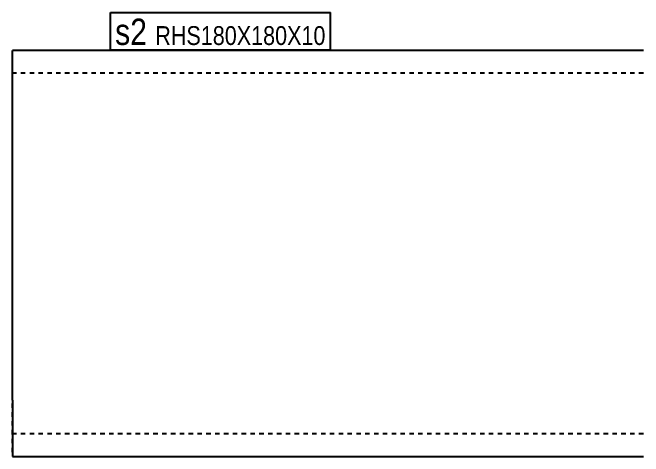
# Model space of a CAD drawing. Header units: millimetres. Extents: x 10 to 19605, y 10 to 297.
# Drawn here: x 10.5 to 290.5, y 15.8 to 212.6 of the extents above; entities that cross this region are included whole.
import ezdxf

# ---------------------------------------------------------------- set-up
doc = ezdxf.new("R2010")
doc.units = ezdxf.units.MM
doc.linetypes.add('DXK_LINE_DOT2', pattern=[3.9198, 1.9599, -1.9599])
doc.layers.add('STÅL', color=7, linetype='Continuous')
doc.layers.add('TEKST', color=7, linetype='Continuous')
doc.styles.add('Arial Narrow', font='ARIALN.TTF', dxfattribs={"height": 0.2})

msp = doc.modelspace()

# ---------------------------------------------------------------- linework, layer by layer
at = {"layer": 'STÅL', "color": 2, "linetype": 'Continuous'}
for p, q in [((290.5, 195.75), (10.5, 195.75)), ((10.5, 40.75), (10.5, 195.75)), ((10.5, 40.75), (10.5, 15.75)), ((10.5, 15.75), (290.5, 15.75))]:
    msp.add_line(p, q, dxfattribs=at)
at = {"layer": 'STÅL', "color": 7, "linetype": 'DXK_LINE_DOT2'}
for p, q in [((290.5, 185.75), (10.5, 185.75)), ((10.5, 17.65), (10.5, 40.75)), ((290.5, 25.75), (10.5, 25.75))]:
    msp.add_line(p, q, dxfattribs=at)
at = {"layer": 'TEKST', "color": 7, "linetype": 'Continuous'}
for p, q in [((53.9, 212.55), (151.62, 212.55)), ((53.9, 196.1), (53.9, 212.55)), ((151.62, 196.1), (151.62, 212.55)), ((53.9, 196.1), (151.62, 196.1))]:
    msp.add_line(p, q, dxfattribs=at)

# ---------------------------------------------------------------- wipeouts: each hides what was drawn before it
at = {"color": 0}
for points in [[(70.18, 198.2), (70.18, 210.45), (56, 210.45), (56, 198.2)], [(149.52, 198.2), (149.52, 206.95), (73.85, 206.95), (73.85, 198.2)]]:
    msp.add_wipeout(points, dxfattribs=at).dxf.layer = 'TEKST'

# ---------------------------------------------------------------- next in the draw order: wipeouts: each hides what was drawn before it
for points in [[(70.18, 198.2), (70.18, 210.45), (56, 210.45), (56, 198.2)], [(149.52, 198.2), (149.52, 206.95), (73.85, 206.95), (73.85, 198.2)]]:
    msp.add_wipeout(points, dxfattribs=at).dxf.layer = 'TEKST'

# ---------------------------------------------------------------- next in the draw order: texts
at = {"layer": 'TEKST', "color": 3, "style": 'Arial Narrow'}
for s, height, p in [('s2', 11.692, (56, 198.2)), ('RHS180X180X10', 8.3512, (73.85, 198.2))]:
    msp.add_text(s, height=height, dxfattribs=at).set_placement(p)

doc.saveas('drawing.dxf')
